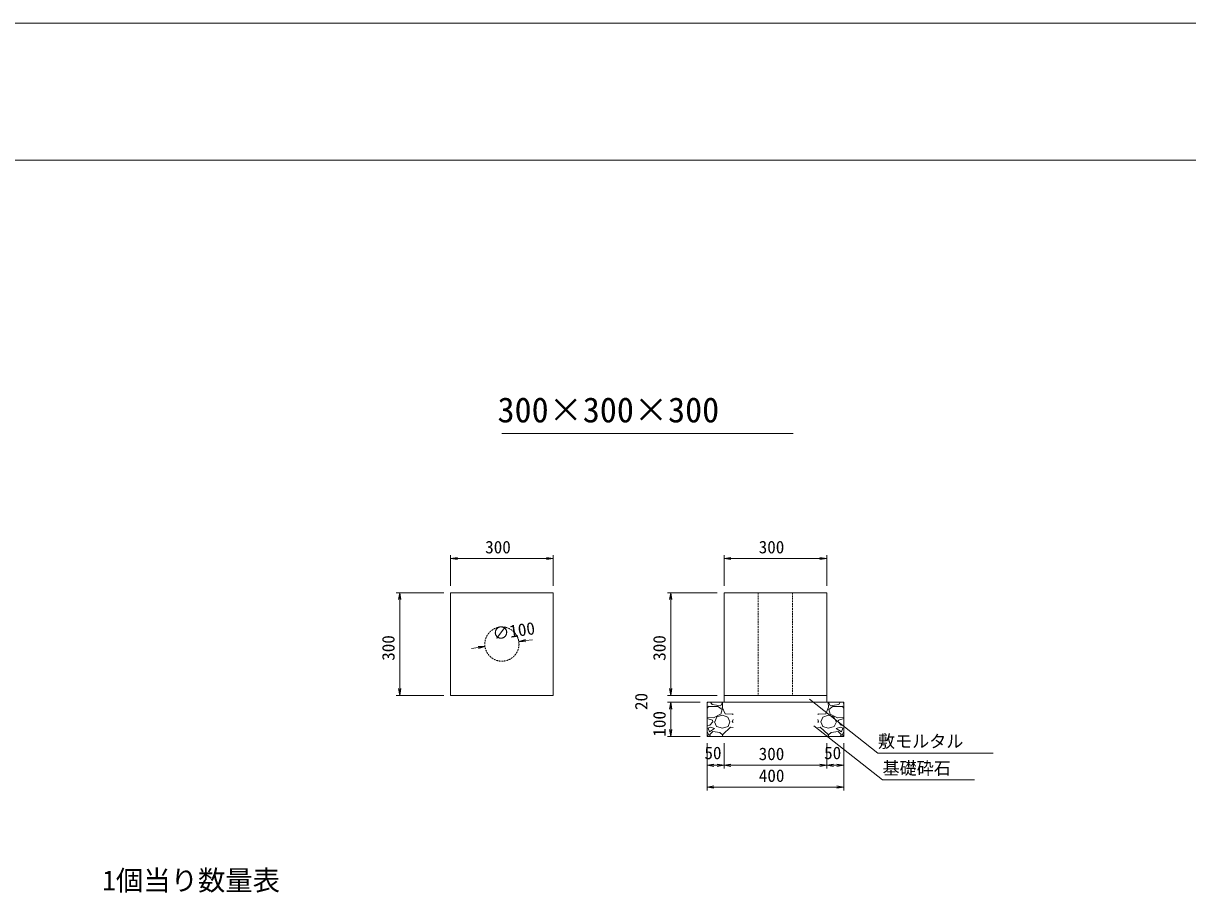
# Model space of a CAD drawing. Units: millimetres, scale not verified. Extents: x 4 to 84104, y 1 to 59401.
# Drawn here: x 42054 to 59084, y 46690 to 59401 of the extents above; entities that cross this region are included whole.
import ezdxf
from ezdxf.enums import TextEntityAlignment as Align

# ---------------------------------------------------------------- set-up
doc = ezdxf.new("R2010")
doc.units = ezdxf.units.MM
doc.header["$LTSCALE"] = 100
doc.linetypes.add('USER1', pattern=[0.375, 0.25, -0.125])
doc.layers.add('D-MTR（材料表タイトル）', color=7, linetype='Continuous')
doc.layers.add('D-STR-TXT（文字）', color=7, linetype='Continuous')
for name, color, linetype, lineweight in [('D-STR-DIM（寸法）', 7, 'Continuous', 18), ('D-STR-HTXT（旗揚げ）', 7, 'Continuous', 18), ('D-STR-STR1（構造物）', 7, 'USER1', 18), ('D-STR-STRn（構造物）', 7, 'Continuous', 18), ('D-STR（構造物外形線）', 1, 'Continuous', 18), ('D-TTL(外枠）', 2, 'Continuous', 18), ('D-TTL-TXT（文字）', 7, 'Continuous', 18), ('DEFPOINTS_2', 8, 'Continuous', 18)]:
    doc.layers.add(name, color=color, linetype=linetype, lineweight=lineweight)
doc.styles.add('ＭＳ ゴシック', font='')
doc.styles.get('ＭＳ ゴシック').set_extended_font_data('MS Gothic')

msp = doc.modelspace()

# ---------------------------------------------------------------- linework, layer by layer
at = {"layer": 'D-STR-DIM（寸法）'}
for p, q in [((48303.7, 51175.3), (48303.7, 51626.5)), ((49803.7, 51175.3), (49803.7, 51626.5)), ((52303.7, 51175.3), (52303.7, 51626.5)), ((53803.7, 51175.3), (53803.7, 51626.5)), ((48303.7, 51576.5), (48403.7, 51593.2)), ((48403.7, 51559.9), (48303.7, 51576.5)), ((48303.7, 51576.5), (48403.7, 51576.5)), ((49703.7, 51576.5), (48403.7, 51576.5)), ((49703.7, 51593.2), (49803.7, 51576.5)), ((49803.7, 51576.5), (49703.7, 51559.9)), ((49803.7, 51576.5), (49703.7, 51576.5)), ((52303.7, 51576.5), (52403.7, 51593.2)), ((52403.7, 51559.9), (52303.7, 51576.5)), ((52303.7, 51576.5), (52403.7, 51576.5)), ((53703.7, 51576.5), (52403.7, 51576.5)), ((53703.7, 51593.2), (53803.7, 51576.5)), ((53803.7, 51576.5), (53703.7, 51559.9)), ((53803.7, 51576.5), (53703.7, 51576.5)), ((48203.7, 51075.3), (47508.7, 51075.3)), ((47542, 50975.3), (47558.7, 51075.3)), ((47558.7, 51075.3), (47575.3, 50975.3)), ((47558.7, 51075.3), (47558.7, 50975.3)), ((47558.7, 50975.3), (47558.7, 49675.3)), ((52203.7, 51075.3), (51473.1, 51075.3)), ((51506.5, 50975.3), (51523.1, 51075.3)), ((51523.1, 51075.3), (51539.8, 50975.3)), ((51523.1, 51075.3), (51523.1, 50975.3)), ((51523.1, 50975.3), (51523.1, 49675.3)), ((48707.3, 50275.4), (48608.3, 50261.2)), ((48704.9, 50291.9), (48806.3, 50289.7)), ((48806.3, 50289.7), (48707.3, 50275.4)), ((48806.3, 50289.7), (48709.7, 50258.9)), ((49301.2, 50360.9), (49397.8, 50391.6)), ((49301.2, 50360.9), (49400.2, 50375.1)), ((49402.5, 50358.6), (49301.2, 50360.9)), ((49400.2, 50375.1), (49499.1, 50389.3)), ((51523.1, 49675.3), (51523.1, 49775.3)), ((48203.7, 49575.3), (47508.7, 49575.3)), ((47558.7, 49575.3), (47542, 49675.3)), ((47575.3, 49675.3), (47558.7, 49575.3)), ((47558.7, 49575.3), (47558.7, 49675.3)), ((52203.7, 49575.3), (51473.1, 49575.3)), ((52203.7, 49575.3), (51473.1, 49575.3)), ((51523.1, 49575.3), (51506.5, 49675.3)), ((51523.1, 49575.3), (51506.5, 49675.3)), ((51539.8, 49675.3), (51523.1, 49575.3)), ((51523.1, 49575.3), (51523.1, 49675.3)), ((51539.8, 49675.3), (51523.1, 49575.3)), ((51523.1, 49575.3), (51523.1, 49675.3)), ((51953.7, 49475.3), (51473.1, 49475.3)), ((51953.7, 49475.3), (51473.1, 49475.3)), ((51506.5, 49375.3), (51523.1, 49475.3)), ((51506.5, 49375.3), (51523.1, 49475.3)), ((51523.1, 49475.3), (51539.8, 49375.3)), ((51523.1, 49475.3), (51523.1, 49375.3)), ((51523.1, 49475.3), (51539.8, 49375.3)), ((51523.1, 49475.3), (51523.1, 49375.3)), ((51523.1, 49375.3), (51523.1, 49075.3)), ((51523.1, 49375.3), (51523.1, 49275.3)), ((51523.1, 48975.3), (51506.5, 49075.3)), ((51539.8, 49075.3), (51523.1, 48975.3)), ((51523.1, 48975.3), (51523.1, 49075.3)), ((51953.7, 48975.3), (51473.1, 48975.3)), ((52053.7, 48875.3), (52053.7, 48503.9)), ((52053.7, 48875.3), (52053.7, 48185.3)), ((52303.7, 48875.3), (52303.7, 48503.9)), ((52303.7, 48875.3), (52303.7, 48503.9)), ((53803.7, 48875.3), (53803.7, 48503.9)), ((53803.7, 48875.3), (53803.7, 48503.9)), ((54053.7, 48875.3), (54053.7, 48503.9)), ((54053.7, 48875.3), (54053.7, 48185.3)), ((52053.7, 48553.9), (52153.7, 48570.6)), ((52153.7, 48537.3), (52053.7, 48553.9)), ((52053.7, 48553.9), (52153.7, 48553.9)), ((52153.7, 48553.9), (52203.7, 48553.9)), ((52203.7, 48570.6), (52303.7, 48553.9)), ((52303.7, 48553.9), (52203.7, 48537.3)), ((52303.7, 48553.9), (52203.7, 48553.9)), ((52303.7, 48553.9), (52403.7, 48570.6)), ((52403.7, 48537.3), (52303.7, 48553.9)), ((52303.7, 48553.9), (52403.7, 48553.9)), ((52403.7, 48553.9), (53703.7, 48553.9)), ((53703.7, 48570.6), (53803.7, 48553.9)), ((53803.7, 48553.9), (53703.7, 48537.3)), ((53803.7, 48553.9), (53703.7, 48553.9)), ((53803.7, 48553.9), (53903.7, 48570.6)), ((53903.7, 48537.3), (53803.7, 48553.9)), ((53803.7, 48553.9), (53903.7, 48553.9)), ((53953.7, 48553.9), (53903.7, 48553.9)), ((53953.7, 48570.6), (54053.7, 48553.9)), ((54053.7, 48553.9), (53953.7, 48537.3)), ((54053.7, 48553.9), (53953.7, 48553.9)), ((52053.7, 48235.3), (52153.7, 48252)), ((52153.7, 48218.7), (52053.7, 48235.3)), ((52053.7, 48235.3), (52153.7, 48235.3)), ((52153.7, 48235.3), (53953.7, 48235.3)), ((53953.7, 48252), (54053.7, 48235.3)), ((54053.7, 48235.3), (53953.7, 48218.7)), ((54053.7, 48235.3), (53953.7, 48235.3))]:
    msp.add_line(p, q, dxfattribs=at)
at = {"layer": 'D-STR-HTXT（旗揚げ）'}
for p, q in [((53550.2, 49521.4), (54552.9, 48732.2)), ((53615.7, 49128.9), (54618.3, 48339.8)), ((56238.5, 48732.2), (54552.9, 48732.2)), ((55967.4, 48338.4), (54620, 48338.4))]:
    msp.add_line(p, q, dxfattribs=at)
at = {"layer": 'D-STR-STR1（構造物）'}
for p, q in [((52803.7, 51075.3), (52803.7, 49575.3)), ((53303.7, 51075.3), (53303.7, 49575.3))]:
    msp.add_line(p, q, dxfattribs=at)
msp.add_circle((49053.7, 50325.3), 250, dxfattribs=at)
at = {"layer": 'D-STR-STRn（構造物）'}
for p, q in [((52303.7, 49575.3), (52303.7, 49475.3)), ((53803.7, 49575.3), (53803.7, 49475.3)), ((52303.7, 49475.3), (52053.7, 49475.3)), ((52053.7, 49475.3), (52053.7, 48975.3)), ((52053.7, 49447.7), (52062.5, 49475.3)), ((52053.7, 49388.8), (52077.8, 49415.5)), ((52078.3, 49414.6), (52208.3, 49414.6)), ((52104.5, 49475.3), (52128.1, 49439.9)), ((52128.3, 49439.5), (52253.3, 49424.5)), ((52208.1, 49415.4), (52273.1, 49370.4)), ((52254.5, 49425), (52279.5, 49470)), ((52277, 49401.6), (52317, 49306.6)), ((52281.2, 49475.3), (52277.6, 49400.3)), ((52278.3, 49469.6), (52278.3, 49475.3)), ((53803.7, 49475.3), (52303.7, 49475.3)), ((53830.5, 49401.6), (53790.5, 49306.6)), ((53803.7, 49475.3), (54053.7, 49475.3)), ((53826.2, 49475.3), (53829.8, 49400.3)), ((53853, 49425), (53828, 49470)), ((53829.2, 49469.6), (53829.2, 49475.3)), ((53899.4, 49415.4), (53834.4, 49370.4)), ((53979.2, 49439.5), (53854.2, 49424.5)), ((54029.2, 49414.6), (53899.2, 49414.6)), ((54002.9, 49475.3), (53979.3, 49439.9)), ((54053.7, 49388.8), (54029.7, 49415.5)), ((54053.7, 49447.7), (54044.9, 49475.3)), ((54053.7, 49475.3), (54053.7, 48975.3)), ((52148.3, 49244.6), (52053.7, 49252.2)), ((52133.2, 49214.8), (52053.7, 49234.7)), ((52252.6, 49300.7), (52147.6, 49245.7)), ((52167.5, 49189.3), (52197.5, 49259.3)), ((52198.3, 49259.5), (52278.3, 49284.5)), ((52273.9, 49369.3), (52253.9, 49299.3)), ((52278.3, 49284.7), (52358.3, 49254.7)), ((52318.3, 49304.6), (52423.3, 49299.6)), ((52358.3, 49254.2), (52388.3, 49189.2)), ((52423.1, 49189.9), (52435.5, 49223.1)), ((52423.6, 49297), (52435.5, 49306.3)), ((53683.9, 49297), (53671.9, 49306.3)), ((53684.3, 49189.9), (53671.9, 49223.1)), ((53789.1, 49304.6), (53684.1, 49299.6)), ((53749.2, 49254.2), (53719.2, 49189.2)), ((53829.2, 49284.7), (53749.2, 49254.7)), ((53909.2, 49259.5), (53829.2, 49284.5)), ((53833.5, 49369.3), (53853.5, 49299.3)), ((53854.9, 49300.7), (53959.9, 49245.7)), ((53940, 49189.3), (53910, 49259.3)), ((53959.1, 49244.6), (54053.7, 49252.2)), ((53974.2, 49214.8), (54053.7, 49234.7)), ((52093.5, 49139.3), (52053.7, 49135.8)), ((52067.9, 49094.5), (52087.9, 49044.5)), ((52103.4, 49110), (52068.4, 49095)), ((52138.2, 49049.4), (52088.2, 48999.4)), ((52088.7, 49044.6), (52163.7, 49089.6)), ((52137.8, 49190.5), (52092.8, 49140.5)), ((52163.4, 49089.7), (52103.4, 49109.7)), ((52138.3, 49188.8), (52133.3, 49213.8)), ((52238.3, 49034.5), (52138.3, 49049.5)), ((52162.5, 49189.8), (52192.5, 49119.8)), ((52193.2, 49119.6), (52278.2, 49094.6)), ((52278, 49094.7), (52363, 49119.7)), ((52397.8, 49109.4), (52282.8, 49004.4)), ((52362.7, 49120.5), (52387.7, 49190.5)), ((52435.5, 49106.6), (52398.3, 49109.7)), ((52435.5, 49177.7), (52423, 49191.4)), ((53671.9, 49177.7), (53684.5, 49191.4)), ((53671.9, 49106.6), (53709.1, 49109.7)), ((53709.7, 49109.4), (53824.7, 49004.4)), ((53744.8, 49120.5), (53719.8, 49190.5)), ((53829.4, 49094.7), (53744.4, 49119.7)), ((53914.3, 49119.6), (53829.3, 49094.6)), ((53869.1, 49034.5), (53969.1, 49049.5)), ((53944.9, 49189.8), (53914.9, 49119.8)), ((54018.7, 49044.6), (53943.7, 49089.6)), ((53944, 49089.7), (54004, 49109.7)), ((53969.2, 49188.8), (53974.2, 49213.8)), ((53969.2, 49049.4), (54019.2, 48999.4)), ((53969.7, 49190.5), (54014.7, 49140.5)), ((54004, 49110), (54039, 49095)), ((54014, 49139.3), (54053.7, 49135.8)), ((54039.5, 49094.5), (54019.5, 49044.5)), ((52075, 49010), (52053.7, 49044.9)), ((52053.7, 48975.3), (54053.7, 48975.3)), ((52062.5, 48975.3), (52073.3, 49008.8)), ((52088.1, 48999.9), (52104.5, 48975.3)), ((52279.4, 48998.5), (52239.4, 49033.5)), ((52278.3, 48975.3), (52278.3, 48999.6)), ((52282.6, 49005.3), (52281.2, 48975.3)), ((53824.8, 49005.3), (53826.2, 48975.3)), ((53828, 48998.5), (53868, 49033.5)), ((53829.2, 48975.3), (53829.2, 48999.6)), ((54019.3, 48999.9), (54002.9, 48975.3)), ((54032.4, 49010), (54053.7, 49044.9)), ((54044.9, 48975.3), (54034.2, 49008.8))]:
    msp.add_line(p, q, dxfattribs=at)
at = {"layer": 'D-STR（構造物外形線）'}
for p, q in [((48303.7, 51075.3), (48303.7, 49575.3)), ((49803.7, 51075.3), (48303.7, 51075.3)), ((49803.7, 49575.3), (49803.7, 51075.3)), ((52303.7, 51075.3), (53803.7, 51075.3)), ((52303.7, 49575.3), (52303.7, 51075.3)), ((53803.7, 51075.3), (53803.7, 49575.3)), ((48303.7, 49575.3), (49803.7, 49575.3)), ((53803.7, 49575.3), (52303.7, 49575.3))]:
    msp.add_line(p, q, dxfattribs=at)
at = {"layer": 'D-TTL(外枠）'}
msp.add_line((2303.7, 57401), (81803.7, 57401), dxfattribs=at)
at = {"layer": 'D-TTL-TXT（文字）'}
msp.add_line((49053.7, 53406.1), (53311.1, 53406.1), dxfattribs=at)
at = {"layer": 'DEFPOINTS_2'}
msp.add_line((3.7, 59401), (84103.7, 59401), dxfattribs=at)

# ---------------------------------------------------------------- texts
at = {"layer": 'D-MTR（材料表タイトル）', "style": 'ＭＳ ゴシック'}
msp.add_text('1個当り数量表', height=293.3, dxfattribs=at).set_placement((43208.5, 46635.5), align=Align.BOTTOM_LEFT)
at = {"layer": 'D-STR-DIM（寸法）', "style": 'ＭＳ ゴシック'}
for s, p in [('300', (48809.4, 51596.5)), ('300', (52809.4, 51596.5)), ('50', (52015.7, 48587.3)), ('300', (52809.4, 48573.9)), ('50', (53765.7, 48587.3)), ('400', (52811.3, 48255.3))]:
    msp.add_text(s, height=183.3, dxfattribs=at).set_placement(p, align=Align.BOTTOM_LEFT)
for s, rotation, p in [('∅100', 8.185, (48938.3, 50328.2)), ('300', 90, (47538.7, 50081)), ('300', 90, (51503.1, 50081)), ('20', 90, (51237.5, 49361.6)), ('100', 90, (51503.1, 48972.1))]:
    msp.add_text(s, height=183.3, rotation=rotation, dxfattribs=at).set_placement(p, align=Align.BOTTOM_LEFT)
at = {"layer": 'D-STR-TXT（文字）', "style": 'ＭＳ ゴシック'}
for s, p in [('敷モルタル', (54552.9, 48757.5)), ('基礎砕石', (54620, 48363.7))]:
    msp.add_text(s, height=183.3, dxfattribs=at).set_placement(p, align=Align.BOTTOM_LEFT)
at = {"layer": 'D-TTL-TXT（文字）', "style": 'ＭＳ ゴシック'}
msp.add_text('300×300×300', height=366.6, dxfattribs=at).set_placement((48989.4, 53456.1), align=Align.BOTTOM_LEFT)

doc.saveas('drawing.dxf')
